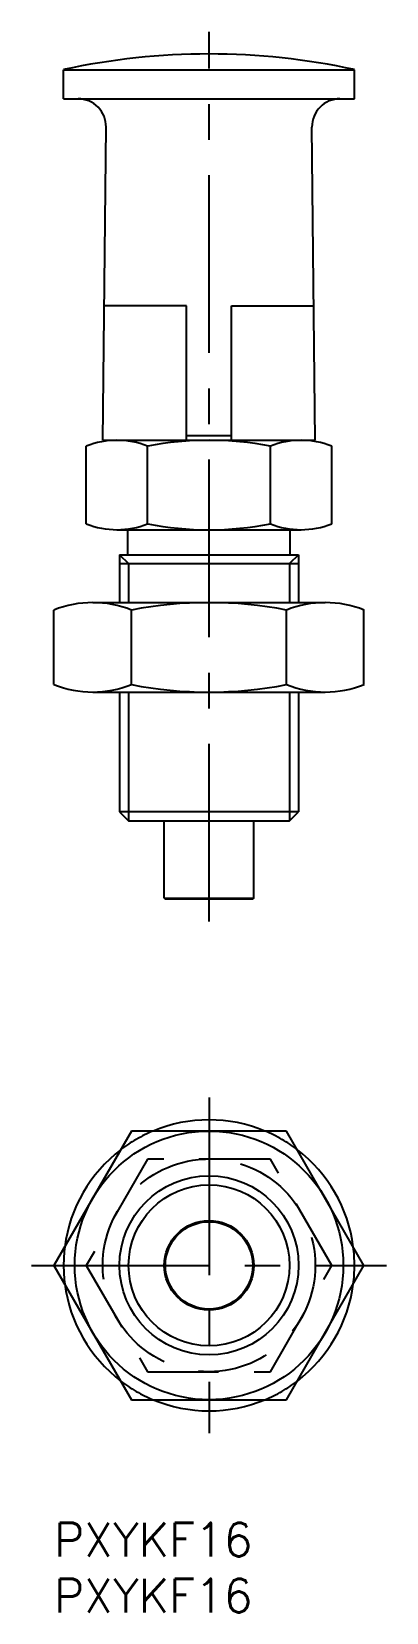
# Model space of a CAD drawing. Extents: x -2 to 30, y -8 to 133.
import ezdxf

# ---------------------------------------------------------------- set-up
doc = ezdxf.new("R2010")
doc.units = 0
doc.header["$LTSCALE"] = 0.5
doc.linetypes.add('CENTER', pattern=[50.8, 31.75, -6.35, 6.35, -6.35])
doc.linetypes.add('DASHED', pattern=[19.05, 12.7, -6.35])
for name, color, linetype in [('MSM_CENTER', 1, 'CENTER'), ('MSM_CONTINUOUS', 7, 'CONTINUOUS'), ('MSM_DASHED', 4, 'DASHED'), ('MSM_NARROW', 5, 'CONTINUOUS'), ('MSM_PART_NUMBER', 7, 'CONTINUOUS')]:
    doc.layers.add(name, color=color, linetype=linetype)
doc.styles.get("Standard").update_dxf_attribs({"font": 'txt.shx', "height": 1, "bigfont": 'bigfont.shx'})

# ---------------------------------------------------------------- blocks, each defined once
blk = doc.blocks.new('*U3')
at = {"layer": 'MSM_PART_NUMBER'}
blk.add_text('PXYKF16', height=3, dxfattribs=at).set_placement((0, -3))
blk = doc.blocks.new('*U4')
at = {"layer": 'MSM_PART_NUMBER'}
blk.add_text('PXYKF16', height=3, dxfattribs=at).set_placement((0, -8))

msp = doc.modelspace()

# ---------------------------------------------------------------- linework, layer by layer
at = {"layer": 'MSM_CENTER'}
for p, q in [((13.86, 53.71), (13.86, 133.21)), ((13.86, 38), (13.86, 8)), ((-2, 23), (29.71, 23))]:
    msp.add_line(p, q, dxfattribs=at)
at = {"layer": 'MSM_CONTINUOUS'}
for p, q in [((0.86, 129.81), (26.86, 129.81)), ((0.86, 127.21), (0.86, 129.81)), ((26.86, 127.21), (26.86, 129.81)), ((0.86, 127.21), (26.86, 127.21)), ((4.36, 96.71), (4.66, 124.69)), ((23.36, 96.71), (23.06, 124.69)), ((11.86, 108.71), (4.49, 108.71)), ((11.86, 96.71), (11.86, 108.71)), ((15.86, 108.71), (23.23, 108.71)), ((15.86, 96.71), (15.86, 108.71)), ((2.89, 89.25), (2.89, 96.18)), ((4.36, 96.71), (23.36, 96.71)), ((8.37, 89.25), (8.37, 96.18)), ((15.86, 97.11), (11.86, 97.11)), ((19.34, 89.25), (19.34, 96.18)), ((24.83, 89.25), (24.83, 96.18)), ((5.63, 88.71), (22.08, 88.71)), ((6.61, 86.46), (6.61, 88.71)), ((21.11, 86.46), (21.11, 88.71)), ((5.86, 86.46), (21.86, 86.46)), ((5.86, 86.46), (5.86, 82.21)), ((21.86, 86.46), (21.86, 82.21)), ((5.86, 85.71), (21.86, 85.71)), ((3.46, 82.21), (24.25, 82.21)), ((0, 74.89), (0, 81.54)), ((6.93, 74.89), (6.93, 81.54)), ((20.78, 74.89), (20.78, 81.54)), ((27.71, 74.89), (27.71, 81.54)), ((3.46, 74.21), (24.25, 74.21)), ((5.86, 74.21), (5.86, 63.53)), ((21.86, 74.21), (21.86, 63.53)), ((21.86, 63.53), (5.86, 63.53)), ((5.86, 63.53), (6.67, 62.71)), ((6.67, 62.71), (21.04, 62.71)), ((9.86, 55.81), (9.86, 62.71)), ((17.86, 55.81), (17.86, 62.71)), ((21.04, 62.71), (21.86, 63.53)), ((9.86, 55.81), (9.96, 55.71)), ((9.86, 55.81), (17.86, 55.81)), ((17.76, 55.71), (9.96, 55.71)), ((17.86, 55.81), (17.76, 55.71)), ((6.93, 35), (0, 23)), ((20.78, 35), (6.93, 35)), ((27.71, 23), (20.78, 35)), ((0, 23), (6.93, 11)), ((20.78, 11), (27.71, 23)), ((6.93, 11), (20.78, 11))]:
    msp.add_line(p, q, dxfattribs=at)
for radius in [12, 8, 4, 3.9]:
    msp.add_circle((13.86, 23), radius, dxfattribs=at)
for centre, radius, start, end in [((13.86, 70.16), 61.06, 77.7067, 102.2933), ((2.16, 124.71), 2.5, 359.3858, 90), ((25.56, 124.71), 2.5, 90, 180.6142), ((5.63, 89.39), 7.32, 68.0126, 111.9874), ((13.86, 68.21), 28.5, 78.9042, 101.0958), ((22.08, 89.39), 7.32, 68.0126, 111.9874), ((5.63, 96.04), 7.32, 248.0126, 291.9874), ((13.86, 117.21), 28.5, 258.9042, 281.0958), ((22.08, 96.04), 7.32, 248.0126, 291.9874), ((3.46, 72.96), 9.25, 68.0126, 111.9874), ((13.86, 46.21), 36, 78.9042, 101.0958), ((24.25, 72.96), 9.25, 68.0126, 111.9874), ((3.46, 83.47), 9.25, 248.0126, 291.9874), ((13.86, 110.21), 36, 258.9042, 281.0958), ((24.25, 83.47), 9.25, 248.0126, 291.9874), ((13.86, 23), 13, 67.3801, 112.6199), ((13.86, 23), 13, 127.3801, 172.6199), ((13.86, 23), 13, 7.3801, 52.6199), ((13.86, 23), 13, 187.3801, 232.6199), ((13.86, 23), 13, 307.3801, 352.6199), ((13.86, 23), 13, 247.3801, 292.6199)]:
    msp.add_arc(centre, radius, start, end, dxfattribs=at)
at = {"layer": 'MSM_DASHED'}
for p, q in [((8.37, 32.5), (2.89, 23)), ((19.34, 32.5), (8.37, 32.5)), ((24.83, 23), (19.34, 32.5)), ((2.89, 23), (8.37, 13.5)), ((19.34, 13.5), (24.83, 23)), ((8.37, 13.5), (19.34, 13.5))]:
    msp.add_line(p, q, dxfattribs=at)
msp.add_circle((13.86, 23), 9.5, dxfattribs=at)
for start, end in [(112.6199, 127.3801), (52.6199, 67.3801), (172.6199, 187.3801), (352.6199, 7.3801), (232.6199, 247.3801), (292.6199, 307.3801)]:
    msp.add_arc((13.86, 23), 13, start, end, dxfattribs=at)
at = {"layer": 'MSM_NARROW'}
for p, q in [((5.86, 86.46), (6.67, 85.71)), ((21.86, 86.46), (21.04, 85.71)), ((6.67, 85.71), (6.67, 82.21)), ((21.04, 85.71), (21.04, 82.21)), ((6.67, 74.21), (6.67, 62.71)), ((21.04, 74.21), (21.04, 62.71))]:
    msp.add_line(p, q, dxfattribs=at)
msp.add_circle((13.86, 23), 7.19, dxfattribs=at)

# ---------------------------------------------------------------- block references
at = {"layer": 'MSM_CONTINUOUS'}
for name in ['*U3', '*U4']:
    msp.add_blockref(name, (0, 0), dxfattribs=at)

doc.saveas('drawing.dxf')
